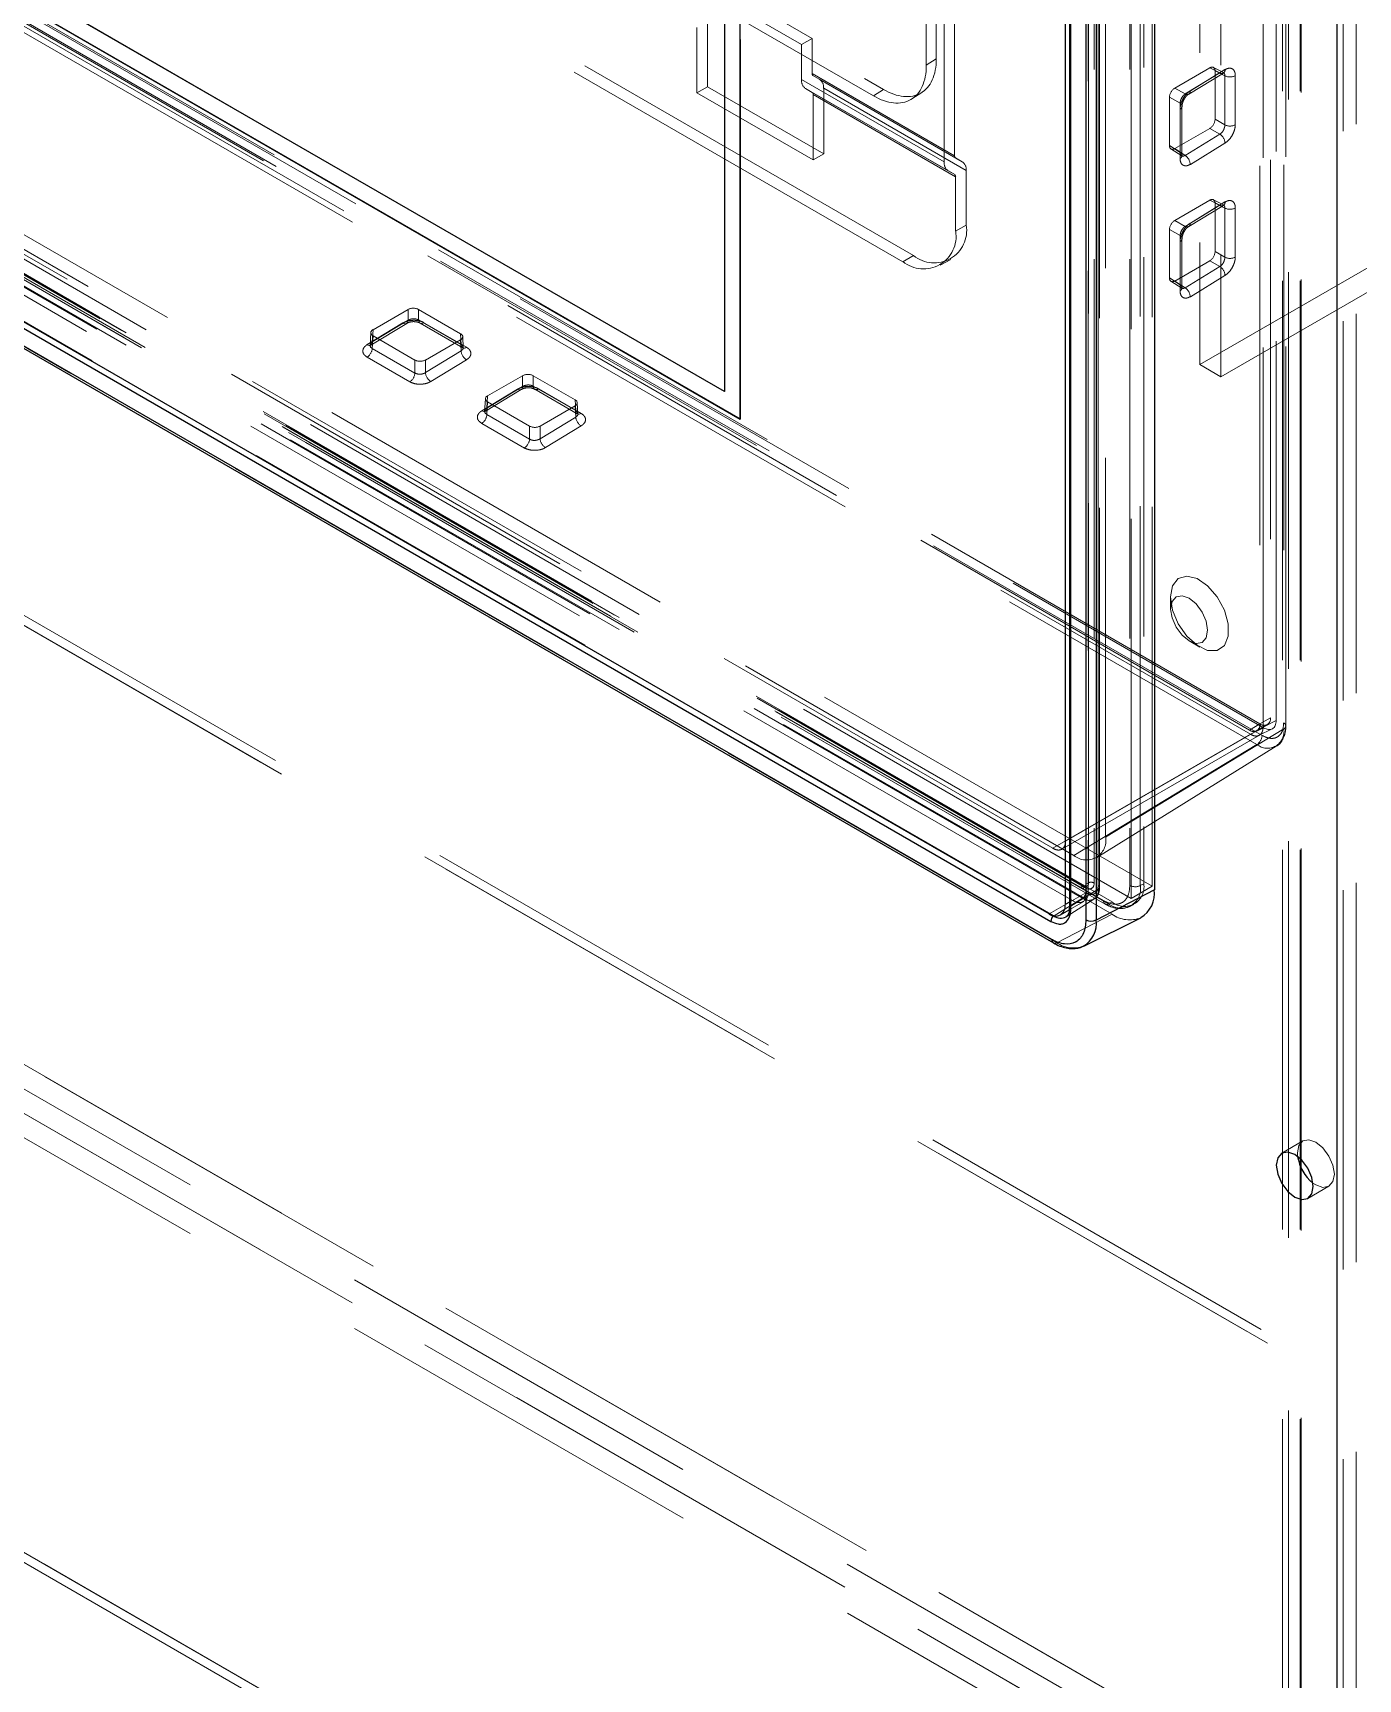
# Model space of a CAD drawing. Header units: millimetres. Extents: x 108 to 5832, y 144 to 4056.
# Drawn here: x 4212.2 to 4300.9, y 3086.9 to 3197.1 of the extents above; entities that cross this region are included whole.
import ezdxf

# ---------------------------------------------------------------- set-up
doc = ezdxf.new("R2010")
doc.units = ezdxf.units.MM
doc.header["$LTSCALE"] = 20
doc.linetypes.add('HIDDEN', pattern=[1.905, 1.27, -0.635])

msp = doc.modelspace()

# ---------------------------------------------------------------- linework, layer by layer
at = {"color": 1, "linetype": 'HIDDEN', "lineweight": 18}
for p, q in [((4295.88, 3447.22), (4295.88, 2937.7)), ((4296.29, 3447.8), (4296.29, 2938.27)), ((4297.08, 3447.22), (4297.08, 2937.7)), ((4297.14, 3447.31), (4297.14, 2937.79)), ((4296.29, 3446.65), (4296.29, 2937.13)), ((4297.14, 3447.14), (4297.14, 2937.62)), ((4300.81, 3445.02), (4300.81, 2935.5)), ((4299.96, 3444.53), (4299.96, 2935.01)), ((4294.38, 3340.62), (4294.38, 3150.86)), ((4294.59, 3150.65), (4294.59, 3340.58)), ((4295.09, 3341.03), (4295.09, 3151.27)), ((4295.47, 3151.09), (4295.47, 3341.09)), ((4295.97, 3340.69), (4295.97, 3150.92)), ((4296.11, 3150.72), (4296.11, 3340.48)), ((4295.98, 3340.28), (4295.98, 3150.52)), ((4287.17, 3140), (4287.17, 3335.97)), ((4285.75, 3139.18), (4285.75, 3335.15)), ((4282.72, 3140.12), (4282.72, 3334.3)), ((4282.91, 3140.23), (4282.91, 3334.4)), ((4283.28, 3334.38), (4283.28, 3140.2)), ((4283.55, 3140.04), (4283.55, 3334.22)), ((4283.56, 3333.98), (4283.56, 3139.8)), ((4283.64, 3139.92), (4283.64, 3334.1)), ((4285.67, 3334.38), (4285.67, 3140.05)), ((4286.37, 3140.04), (4286.37, 3334.38)), ((4286.6, 3334.5), (4286.6, 3140.16)), ((4281.37, 3332.95), (4281.37, 3143.02)), ((4281.71, 3138.65), (4281.71, 3332.83)), ((4282.89, 3333.58), (4282.89, 3139.65)), ((4284.05, 3143.27), (4284.05, 3333.03)), ((4259.6, 3171.28), (4259.6, 3325.28)), ((4290.35, 3297.39), (4290.35, 3174.91)), ((4291.76, 3296.57), (4291.76, 3174.09)), ((4268.5, 3192.91), (4102.19, 3288.92)), ((4102.93, 3289.3), (4269.17, 3193.34)), ((4293.67, 3150.45), (4079.14, 3274.3)), ((4294.38, 3150.86), (4079.84, 3274.71)), ((4079.88, 3274.57), (4294.62, 3150.6)), ((4079.06, 3274.1), (4293.74, 3150.17)), ((4079.64, 3273.33), (4294.18, 3149.48)), ((4294.52, 3150.09), (4079.98, 3273.94)), ((4258.54, 3173.11), (4083.88, 3273.94)), ((4280.52, 3142.53), (4065.84, 3266.46)), ((4067.26, 3266.95), (4287.17, 3140)), ((4064, 3265.97), (4282.36, 3139.91)), ((4064.19, 3266.08), (4282.55, 3140.02)), ((4282.65, 3140.02), (4064.29, 3266.07)), ((4282.71, 3139.88), (4064.36, 3265.93)), ((4064.36, 3265.61), (4282.71, 3139.56)), ((4065.84, 3266.14), (4285.75, 3139.18)), ((4281.93, 3142.04), (4067.4, 3265.89)), ((4281.83, 3139.04), (4063.69, 3264.97)), ((4282.51, 3139.19), (4064.15, 3265.25)), ((4283.91, 3139.03), (4065.42, 3265.16)), ((4065.52, 3264.94), (4284.02, 3138.8)), ((4065.76, 3264.95), (4284.25, 3138.82)), ((4284.48, 3138.94), (4065.98, 3265.07)), ((4284.48, 3138.12), (4065.98, 3264.26)), ((4062.23, 3264.06), (4280.55, 3138.03)), ((4280.78, 3136.21), (4062.29, 3262.35)), ((4270.48, 3181.8), (4188.67, 3229.03)), ((4271.19, 3182.21), (4189.38, 3229.44)), ((5317.36, 2519.81), (4136.49, 3201.51)), ((5316.36, 2519.71), (4135.49, 3201.41)), ((5317.77, 2518.89), (4136.91, 3200.59)), ((4263.69, 3196.34), (4255.91, 3200.83)), ((4264.4, 3196.75), (4256.62, 3201.24)), ((4272.71, 3195.38), (4272.71, 3199.3)), ((4272.04, 3199.02), (4272.04, 3194.95)), ((4273.24, 3198.42), (4273.24, 3188.48)), ((4273.94, 3188.89), (4273.94, 3198.83)), ((4256.69, 3193.11), (4256.69, 3197.49)), ((4257.4, 3197.9), (4257.4, 3193.52)), ((4263.69, 3196.34), (4264.4, 3196.75)), ((4263.69, 3193.99), (4263.69, 3196.34)), ((4264.4, 3194.4), (4264.4, 3196.75)), ((4272.04, 3194.95), (4272.71, 3195.38)), ((4273.24, 3188.48), (4263.69, 3193.99)), ((4273.94, 3188.89), (4264.4, 3194.4)), ((4264.46, 3194.26), (4274.01, 3188.75)), ((4264.91, 3194), (4264.46, 3194.26)), ((4264.91, 3194), (4274.45, 3188.49)), ((4288.68, 3193.42), (4291.02, 3194.78)), ((4289.37, 3193.03), (4291.69, 3194.44)), ((4289.61, 3193.02), (4291.94, 3194.43)), ((4289.72, 3193.25), (4292.04, 3194.66)), ((4291.02, 3194.78), (4291.69, 3194.44)), ((4291.95, 3194.46), (4291.27, 3194.81)), ((4292.03, 3194.25), (4291.38, 3194.57)), ((4291.38, 3194.57), (4291.38, 3191.34)), ((4292.03, 3194.25), (4292.03, 3190.96)), ((4292.73, 3194.26), (4292.73, 3190.97)), ((4256.69, 3193.11), (4257.4, 3193.52)), ((4256.69, 3193.11), (4264.47, 3188.62)), ((4257.4, 3193.52), (4265.18, 3189.03)), ((4263.96, 3193.39), (4273.51, 3187.88)), ((4264.41, 3193.14), (4263.96, 3193.39)), ((4273.95, 3187.63), (4264.41, 3193.14)), ((4264.47, 3193), (4274.01, 3187.49)), ((4264.47, 3193), (4264.47, 3188.62)), ((4265.18, 3193.41), (4274.72, 3187.9)), ((4265.18, 3189.03), (4265.18, 3193.41)), ((4268.5, 3192.91), (4269.17, 3193.34)), ((4271.07, 3192.7), (4271.74, 3193.13)), ((4288.33, 3192.81), (4289.03, 3192.41)), ((4288.33, 3189.58), (4288.33, 3192.81)), ((4288.68, 3193.42), (4289.37, 3193.03)), ((4289.03, 3189.11), (4289.03, 3192.41)), ((4289.03, 3188.72), (4289.03, 3192.01)), ((4289.16, 3188.92), (4289.16, 3192.21)), ((4291.02, 3190.73), (4288.68, 3189.37)), ((4290.35, 3174.91), (4319.06, 3191.48)), ((4291.02, 3190.73), (4291.69, 3190.34)), ((4291.38, 3191.34), (4292.03, 3190.96)), ((4291.76, 3174.09), (4320.47, 3190.66)), ((4288.33, 3189.58), (4289.03, 3189.11)), ((4288.42, 3189.35), (4289.15, 3188.88)), ((4288.68, 3189.37), (4289.37, 3188.92)), ((4291.69, 3190.34), (4289.37, 3188.92)), ((4292.04, 3189.74), (4289.72, 3188.32)), ((4265.18, 3189.03), (4264.47, 3188.62)), ((4274.01, 3188.75), (4274.45, 3188.49)), ((4289.13, 3188.89), (4289.16, 3188.87)), ((4289.16, 3188.88), (4289.16, 3188.91)), ((4273.51, 3187.88), (4273.95, 3187.63)), ((4274.01, 3187.49), (4274.01, 3183.85)), ((4274.72, 3184.25), (4274.72, 3187.9)), ((5290.9, 2505.01), (4110.04, 3186.71)), ((4288.68, 3184.57), (4291.02, 3185.92)), ((4289.37, 3184.17), (4291.69, 3185.58)), ((4289.61, 3184.16), (4291.94, 3185.57)), ((4289.72, 3184.39), (4292.04, 3185.8)), ((4291.02, 3185.92), (4291.69, 3185.58)), ((4291.95, 3185.6), (4291.27, 3185.95)), ((4291.38, 3185.71), (4292.03, 3185.39)), ((4291.38, 3185.71), (4291.38, 3182.48)), ((4292.03, 3185.39), (4292.03, 3182.1)), ((4292.73, 3185.4), (4292.73, 3182.11)), ((5289.49, 2502.56), (4108.62, 3184.26)), ((4274.72, 3184.25), (4274.01, 3183.85)), ((4288.33, 3183.95), (4289.03, 3183.55)), ((4288.33, 3180.72), (4288.33, 3183.95)), ((4289.37, 3184.17), (4288.68, 3184.57)), ((4289.03, 3180.25), (4289.03, 3183.55)), ((4289.03, 3179.86), (4289.03, 3183.15)), ((4289.16, 3180.06), (4289.16, 3183.35)), ((4271.19, 3182.21), (4270.48, 3181.8)), ((4272.98, 3181.56), (4273.69, 3181.96)), ((4291.02, 3181.87), (4288.68, 3180.51)), ((4291.02, 3181.87), (4291.69, 3181.48)), ((4291.38, 3182.48), (4292.03, 3182.1)), ((4288.33, 3180.72), (4289.03, 3180.25)), ((4288.42, 3180.49), (4289.15, 3180.02)), ((4288.68, 3180.51), (4289.37, 3180.06)), ((4291.69, 3181.48), (4289.37, 3180.06)), ((4292.04, 3180.88), (4289.72, 3179.46)), ((4289.13, 3180.03), (4289.16, 3180.01)), ((4289.16, 3180.02), (4289.16, 3180.05)), ((4237.35, 3178.6), (4235.01, 3177.25)), ((4237.35, 3178.6), (4237.35, 3177.88)), ((4240.86, 3176.98), (4238.06, 3178.6)), ((4238.06, 3178.6), (4238.06, 3177.9)), ((4234.61, 3176.25), (4237.01, 3177.7)), ((4234.86, 3176.22), (4237.26, 3177.67)), ((4237.35, 3177.88), (4234.96, 3176.43)), ((4235.01, 3177.25), (4234.96, 3176.43)), ((4240.9, 3176.26), (4238.06, 3177.9)), ((4238.16, 3177.69), (4241.01, 3176.04)), ((4238.42, 3177.72), (4241.27, 3176.07)), ((4234.86, 3177.06), (4234.81, 3176.19)), ((4234.85, 3176.09), (4234.96, 3176)), ((4235.01, 3176.84), (4234.96, 3176)), ((4235.01, 3176.84), (4237.81, 3175.22)), ((4238.52, 3175.22), (4240.86, 3176.58)), ((4240.86, 3176.98), (4240.9, 3176.26)), ((4240.86, 3176.58), (4240.9, 3175.83)), ((4241.05, 3176.02), (4241.01, 3176.79)), ((4237.47, 3173.76), (4234.61, 3175.41)), ((4234.96, 3176), (4237.81, 3174.35)), ((4237.81, 3175.22), (4237.81, 3174.35)), ((4238.52, 3174.38), (4240.9, 3175.83)), ((4238.52, 3174.38), (4238.52, 3175.22)), ((4241.27, 3175.24), (4238.88, 3173.78)), ((4245.02, 3174.17), (4242.68, 3172.82)), ((4245.02, 3174.17), (4245.02, 3173.45)), ((4248.53, 3172.56), (4245.73, 3174.17)), ((4245.73, 3174.17), (4245.73, 3173.47)), ((4291.76, 3174.09), (4290.35, 3174.91)), ((4242.29, 3171.82), (4244.68, 3173.27)), ((4242.54, 3171.79), (4244.93, 3173.24)), ((4245.02, 3173.45), (4242.63, 3172)), ((4242.68, 3172.82), (4242.63, 3172)), ((4248.58, 3171.83), (4245.73, 3173.47)), ((4245.83, 3173.26), (4248.68, 3171.62)), ((4246.09, 3173.29), (4248.94, 3171.65)), ((4242.53, 3172.63), (4242.48, 3171.76)), ((4242.68, 3172.41), (4242.63, 3171.57)), ((4242.68, 3172.41), (4245.48, 3170.79)), ((4246.19, 3170.79), (4248.53, 3172.15)), ((4248.58, 3171.83), (4248.53, 3172.56)), ((4248.53, 3172.15), (4248.58, 3171.4)), ((4248.72, 3171.6), (4248.68, 3172.36)), ((5317.77, 2489.49), (4136.91, 3171.2)), ((4245.14, 3169.33), (4242.29, 3170.98)), ((4242.52, 3171.66), (4242.63, 3171.57)), ((4242.63, 3171.57), (4245.48, 3169.93)), ((4245.48, 3170.79), (4245.48, 3169.93)), ((4246.19, 3169.95), (4248.58, 3171.4)), ((4246.19, 3170.79), (4246.19, 3169.95)), ((4248.94, 3170.81), (4246.55, 3169.36)), ((4259.59, 3171.28), (4259.6, 3171.28)), ((4259.59, 3171.27), (4259.6, 3171.28)), ((5316.36, 2487.05), (4135.49, 3168.75)), ((4288.4, 3159.37), (4288.4, 3158.55)), ((4289.64, 3156.41), (4290.35, 3156)), ((5289.49, 2473.17), (4108.62, 3154.87)), ((5290.9, 2472.35), (4110.04, 3154.05)), ((4109.04, 3153.95), (5289.9, 2472.25)), ((4294.38, 3150.86), (4293.67, 3150.45)), ((4294.17, 3150.4), (4294.88, 3150.81)), ((4295.09, 3151.27), (4294.38, 3150.86)), ((4295.47, 3151.09), (4294.59, 3150.65)), ((4293.74, 3150.17), (4280.52, 3142.53)), ((4281.12, 3142.47), (4294.34, 3150.11)), ((4294.59, 3150.65), (4281.37, 3143.02)), ((4295.98, 3150.52), (4284.05, 3143.27)), ((4293.74, 3150.17), (4294.62, 3150.6)), ((4294.29, 3150.08), (4295.2, 3150.53)), ((4294.18, 3149.48), (4281.93, 3142.04)), ((4283.46, 3141.91), (4295.47, 3149.37)), ((5344.64, 2472.35), (4180.75, 3144.25)), ((5344.64, 2469.08), (4180.75, 3140.99)), ((4283.56, 3139.8), (4281.71, 3138.65)), ((4282.36, 3139.91), (4282.55, 3140.02)), ((4282.55, 3140.02), (4282.55, 3140.02)), ((4282.61, 3139.89), (4282.81, 3140)), ((4282.72, 3140.12), (4282.91, 3140.23)), ((4287.17, 3140), (4285.75, 3139.18)), ((4286.6, 3140.16), (4286.37, 3140.04)), ((4281.83, 3139.04), (4280.27, 3138.14)), ((4280.6, 3138.01), (4282.51, 3139.19)), ((4281.4, 3137.94), (4283.27, 3139.13)), ((4281.61, 3138.41), (4282.58, 3138.97)), ((4282.89, 3139.65), (4281.62, 3138.92)), ((4284.25, 3138.82), (4284.48, 3138.94)), ((4285.71, 3138.65), (4285.94, 3138.77)), ((4284.48, 3138.12), (4280.78, 3136.21)), ((4297.25, 3122.94), (4295.84, 3122.12)), ((4297.59, 3119.09), (4299, 3119.91))]:
    msp.add_line(p, q, dxfattribs=at)
at = {"color": 7, "linetype": 'Continuous', "lineweight": 25}
for p, q in [((4299.54, 2928.72), (4299.54, 3448.04)), ((4287.31, 3334.09), (4287.31, 3139.76)), ((4281.33, 3332.68), (4281.33, 3138.76)), ((4281.62, 3332.71), (4281.62, 3138.54)), ((4281.71, 3138.41), (4281.71, 3332.59)), ((4282.73, 3332.08), (4282.73, 3137.74)), ((4283.42, 3332.07), (4283.42, 3137.73)), ((4259.59, 3171.27), (4259.59, 3325.27)), ((4258.53, 3324.66), (4258.53, 3173.11)), ((4258.54, 3324.66), (4258.54, 3173.11)), ((4082.81, 3273.32), (4259.59, 3171.27)), ((4082.82, 3273.33), (4259.59, 3171.28)), ((4258.53, 3173.11), (4083.87, 3273.94)), ((4062.02, 3263.7), (4280.38, 3137.64)), ((4280.27, 3138.14), (4062.13, 3264.07)), ((4280.45, 3136.43), (4061.95, 3262.56)), ((4062.06, 3262.33), (4280.55, 3136.2)), ((4258.54, 3173.11), (4258.53, 3173.11)), ((4287.31, 3139.76), (4283.42, 3137.73)), ((4281.02, 3138.07), (4281.61, 3138.41)), ((4282.58, 3135.99), (4286.4, 3137.88))]:
    msp.add_line(p, q, dxfattribs=at)
at = {"color": 8, "linetype": 'Continuous', "lineweight": 25}
for p, q in [((4281.62, 3138.92), (4281.33, 3138.76)), ((4280.55, 3138.03), (4280.58, 3138.01)), ((4280.58, 3138.01), (4280.6, 3138.01))]:
    msp.add_line(p, q, dxfattribs=at)
at = {"color": 1, "linetype": 'HIDDEN', "lineweight": 18, "flags": 128}
for points in [[(4237.01, 3177.7), (4237.07, 3177.67), (4237.14, 3177.65), (4237.2, 3177.65), (4237.25, 3177.67), (4237.29, 3177.7), (4237.32, 3177.75), (4237.34, 3177.81), (4237.35, 3177.88)], [(4238.42, 3177.72), (4238.35, 3177.68), (4238.28, 3177.67), (4238.22, 3177.67), (4238.17, 3177.68), (4238.12, 3177.72), (4238.09, 3177.77), (4238.07, 3177.83), (4238.06, 3177.9)], [(4234.61, 3176.25), (4234.68, 3176.21), (4234.75, 3176.2), (4234.81, 3176.2), (4234.86, 3176.22), (4234.9, 3176.25), (4234.93, 3176.3), (4234.95, 3176.36), (4234.96, 3176.43)], [(4241.27, 3176.07), (4241.2, 3176.04), (4241.13, 3176.02), (4241.07, 3176.02), (4241.01, 3176.04), (4240.97, 3176.07), (4240.93, 3176.12), (4240.91, 3176.19), (4240.9, 3176.26)], [(4244.68, 3173.27), (4244.75, 3173.24), (4244.81, 3173.22), (4244.87, 3173.22), (4244.92, 3173.24), (4244.96, 3173.27), (4245, 3173.32), (4245.02, 3173.38), (4245.02, 3173.45)], [(4246.09, 3173.29), (4246.02, 3173.25), (4245.96, 3173.24), (4245.9, 3173.24), (4245.84, 3173.25), (4245.8, 3173.29), (4245.76, 3173.34), (4245.74, 3173.4), (4245.73, 3173.47)], [(4242.29, 3171.82), (4242.35, 3171.79), (4242.42, 3171.77), (4242.48, 3171.77), (4242.53, 3171.79), (4242.57, 3171.82), (4242.6, 3171.87), (4242.62, 3171.93), (4242.63, 3172)], [(4248.58, 3171.83), (4248.58, 3171.76), (4248.61, 3171.69), (4248.64, 3171.65), (4248.69, 3171.61), (4248.74, 3171.59), (4248.8, 3171.59), (4248.87, 3171.61), (4248.94, 3171.65)], [(4288.4, 3159.37), (4288.53, 3158.48), (4288.91, 3157.57), (4289.48, 3156.74), (4290.17, 3156.12), (4290.88, 3155.78), (4291.52, 3155.78), (4292, 3156.11), (4292.26, 3156.73), (4292.26, 3157.56), (4292, 3158.48), (4291.52, 3159.36), (4290.88, 3160.1), (4290.17, 3160.59), (4289.48, 3160.76), (4288.91, 3160.59), (4288.53, 3160.11), (4288.4, 3159.37)], [(4288.4, 3158.55), (4288.5, 3159.05), (4288.77, 3159.36), (4289.17, 3159.43), (4289.64, 3159.27), (4290.11, 3158.89), (4290.52, 3158.35), (4290.78, 3157.73), (4290.88, 3157.13), (4290.78, 3156.63), (4290.52, 3156.32), (4290.11, 3156.25), (4289.64, 3156.41), (4289.17, 3156.79), (4288.77, 3157.34), (4288.5, 3157.95), (4288.4, 3158.55)], [(4282.71, 3139.88), (4282.71, 3139.92), (4282.7, 3139.95), (4282.69, 3139.98), (4282.67, 3140), (4282.64, 3140.02), (4282.61, 3140.03), (4282.58, 3140.03), (4282.55, 3140.02)], [(4299.36, 3120.71), (4299.27, 3121.31), (4299, 3121.93), (4298.6, 3122.47), (4298.13, 3122.85), (4297.65, 3123.02), (4297.25, 3122.94), (4296.98, 3122.63), (4296.89, 3122.14), (4296.9, 3121.91)], [(4297.93, 3120.12), (4298.13, 3120), (4298.6, 3119.83), (4299, 3119.91), (4299.27, 3120.22), (4299.36, 3120.71)]]:
    msp.add_lwpolyline(points, dxfattribs=at)
at = {"color": 7, "linetype": 'Continuous', "lineweight": 25, "flags": 128}
for points in [[(4281.62, 3138.54), (4281.62, 3138.53), (4281.63, 3138.53)], [(4297.95, 3119.89), (4297.86, 3120.5), (4297.59, 3121.11), (4297.19, 3121.66), (4296.71, 3122.04), (4296.24, 3122.2), (4295.84, 3122.12), (4295.57, 3121.82), (4295.47, 3121.32), (4295.57, 3120.72), (4295.84, 3120.1), (4296.24, 3119.56), (4296.71, 3119.18), (4297.19, 3119.02), (4297.59, 3119.09), (4297.86, 3119.4), (4297.95, 3119.89)]]:
    msp.add_lwpolyline(points, dxfattribs=at)
at = {"color": 1, "linetype": 'HIDDEN', "lineweight": 18}
for centre, radius, start, end in [((4264.34, 3193.93), 0.654, 174.3905, 234.2953), ((4264.55, 3194.38), 0.151, 174.3503, 234.3397), ((4264.52, 3193.47), 0.654, 354.3842, 54.2946), ((4291.82, 3194.63), 0.224, 235.0221, 8.4014), ((4292.37, 3194.94), 0.769, 243.774, 298.2465), ((4264.32, 3193.01), 0.151, 354.3382, 54.3213), ((4289.49, 3193.21), 0.224, 235.0262, 8.3973), ((4288.95, 3192.21), 0.215, 292.5628, 66.5703), ((4292.37, 3191.65), 0.769, 243.774, 298.2465), ((4291.29, 3189.7), 0.755, 2.9319, 57.6704), ((4273.89, 3188.42), 0.654, 174.3905, 234.2953), ((4274.09, 3188.87), 0.151, 174.3503, 234.3397), ((4274.07, 3187.96), 0.654, 354.3842, 54.2946), ((4288.95, 3188.92), 0.215, 292.5628, 66.5703), ((4288.96, 3188.28), 0.755, 2.9344, 57.6597), ((4273.86, 3187.5), 0.151, 354.3382, 54.3213), ((4291.82, 3185.77), 0.224, 235.014, 8.4095), ((4292.37, 3186.08), 0.769, 243.774, 298.2465), ((4271.86, 3183.5), 2.18, 230.7981, 9.215), ((4272.57, 3183.9), 2.18, 230.7981, 9.215), ((4289.49, 3184.35), 0.224, 235.0181, 8.4054), ((4288.95, 3183.35), 0.215, 292.5628, 66.5703), ((4292.37, 3182.79), 0.769, 243.774, 298.2465), ((4291.29, 3180.84), 0.755, 2.9232, 57.671), ((4288.95, 3180.06), 0.215, 292.5628, 66.5703), ((4288.96, 3179.42), 0.755, 2.9158, 57.6784), ((4234.18, 3176.05), 0.775, 303.6294, 356.0775), ((4241.69, 3175.9), 0.79, 185.3868, 237.5441), ((4237.04, 3174.41), 0.775, 303.6294, 356.0775), ((4239.3, 3174.45), 0.791, 185.4007, 237.5218), ((4241.86, 3171.63), 0.775, 303.6294, 356.0775), ((4249.36, 3171.48), 0.79, 185.3868, 237.5441), ((4244.71, 3169.98), 0.775, 303.6294, 356.0775), ((4246.98, 3170.02), 0.791, 185.403, 237.5233), ((4293.95, 3150.79), 0.437, 230.7912, 9.2136), ((4294.65, 3151.2), 0.437, 230.7912, 9.2136), ((4295.89, 3150.72), 0.217, 293.0283, 69.5731), ((4294.88, 3150.34), 1.11, 230.8007, 9.2124), ((4293.75, 3150.12), 0.772, 303.5539, 357.3134), ((4282.76, 3143.06), 1.31, 230.7995, 9.2132), ((4282.92, 3139.7), 0.652, 230.7948, 9.212), ((4282.93, 3140.15), 0.349, 230.8036, 9.2072), ((4283.06, 3139.79), 0.47, 62.9312, 109.2046), ((4283.51, 3139.92), 0.13, 293.7982, 69.6639), ((4285.08, 3139.83), 1.31, 230.8001, 9.2107), ((4285.31, 3139.95), 1.31, 230.7986, 9.2141), ((4286.03, 3140.73), 0.772, 242.7022, 296.1397), ((4280.9, 3138.58), 0.812, 308.7111, 5.3479), ((4281.77, 3138.52), 0.146, 116.4195, 174.9581), ((4282.24, 3139.55), 0.655, 230.8016, 9.2131), ((4282.25, 3139.58), 0.463, 303.8482, 357.306), ((4284.13, 3138.99), 0.216, 170.3253, 306.1905), ((4285.66, 3139.79), 2.05, 234.6532, 291.2197), ((4280.65, 3136.42), 0.24, 244.731, 302.4611), ((4281.89, 3137.77), 1.91, 234.6715, 291.1022)]:
    msp.add_arc(centre, radius, start, end, dxfattribs=at)
at = {"color": 7, "linetype": 'Continuous', "lineweight": 25}
for centre, radius, start, end in [((4285.43, 3139.51), 1.89, 300.8746, 7.5625), ((4280.69, 3138.65), 0.655, 230.8016, 9.2131), ((4280.84, 3137.62), 0.463, 123.8542, 177.3001), ((4283.08, 3138.43), 0.774, 242.7338, 295.5303), ((4299.66, 3122.31), 2.79, 188.3068, 231.6878)]:
    msp.add_arc(centre, radius, start, end, dxfattribs=at)
at = {"color": 8, "linetype": 'Continuous', "lineweight": 25}
for centre, radius, start, end in [((4281.04, 3138.63), 0.771, 233.4518, 298.032), ((4281.78, 3138.55), 0.155, 190.048, 245.1243), ((4281.67, 3137.5), 1.76, 300.7539, 7.5779), ((4280.7, 3136.4), 0.249, 173.9711, 234.671)]:
    msp.add_arc(centre, radius, start, end, dxfattribs=at)
at = {"color": 1, "linetype": 'HIDDEN', "lineweight": 18}
for centre, major_axis, ratio, start_param, end_param in [((4268.5, 3196.99), (-2.51, 4.33), 0.577381, 2.354904, 3.925701), ((4269.17, 3197.42), (-2.51, 4.33), 0.577381, 2.354904, 3.925701), ((4291.02, 3194.37), (0.25, 0.434), 0.576679, 5.498315, 7.067893), ((4288.68, 3193.02), (0.25, 0.433), 0.578085, 0.785926, 2.355504), ((4291.02, 3191.13), (0.25, 0.433), 0.578085, 3.927518, 5.497097), ((4288.68, 3189.78), (0.25, 0.434), 0.576679, 2.356722, 3.926301), ((4291.02, 3185.51), (0.25, 0.434), 0.576679, 5.498315, 7.067893), ((4288.68, 3184.16), (0.25, 0.433), 0.578085, 0.785926, 2.355504), ((4291.02, 3182.27), (0.25, 0.433), 0.578085, 3.927518, 5.497097), ((4288.68, 3180.92), (0.25, 0.434), 0.576679, 2.356722, 3.926301), ((4237.7, 3178.4), (0.5, 0), 0.577991, 0.786007, 2.355586), ((4235.36, 3177.05), (0.501, 0), 0.576585, 2.356803, 3.926382), ((4240.51, 3176.78), (0.501, 0), 0.576585, 5.498396, 7.067974), ((4238.16, 3175.43), (0.5, 0), 0.577991, 3.9276, 5.497178), ((4245.38, 3173.97), (0.5, 0), 0.577991, 0.786007, 2.355586), ((4243.03, 3172.62), (0.501, 0), 0.576585, 2.356803, 3.926382), ((4248.18, 3172.35), (0.501, 0), 0.576585, 5.498396, 7.067974), ((4245.84, 3171), (0.5, 0), 0.577991, 3.9276, 5.497178), ((4294.62, 3151.58), (-0.6, 1.04), 0.576679, 2.356885, 3.926463)]:
    msp.add_ellipse(centre, major_axis=major_axis, ratio=ratio, start_param=start_param, end_param=end_param, dxfattribs=at)
for points, knots in [([(4291.93, 3194.48), (4291.94, 3194.47), (4291.97, 3194.45), (4292, 3194.4), (4292.03, 3194.33), (4292.03, 3194.28), (4292.03, 3194.25)], [0, 0, 0, 0, 0.208447, 0.462262, 0.726101, 1, 1, 1, 1]), ([(4292.04, 3194.66), (4292.12, 3194.7), (4292.29, 3194.78), (4292.48, 3194.75), (4292.6, 3194.67), (4292.67, 3194.57), (4292.72, 3194.43), (4292.73, 3194.32), (4292.73, 3194.26)], [0, 0, 0, 0, 0.225305, 0.466639, 0.595731, 0.72523, 0.862446, 1, 1, 1, 1]), ([(4289.03, 3192.01), (4289.04, 3192.12), (4289.06, 3192.34), (4289.21, 3192.7), (4289.4, 3192.97), (4289.57, 3193.15), (4289.67, 3193.21), (4289.72, 3193.25)], [0, 0, 0, 0, 0.237844, 0.483635, 0.737232, 0.868406, 1, 1, 1, 1]), ([(4289.03, 3192.41), (4289.04, 3192.46), (4289.05, 3192.58), (4289.13, 3192.76), (4289.22, 3192.89), (4289.3, 3192.98), (4289.34, 3193.01), (4289.37, 3193.03)], [0, 0, 0, 0, 0.251551, 0.498689, 0.735599, 0.86448, 1, 1, 1, 1]), ([(4289.16, 3192.21), (4289.17, 3192.24), (4289.17, 3192.32), (4289.2, 3192.43), (4289.24, 3192.55), (4289.3, 3192.67), (4289.37, 3192.78), (4289.44, 3192.88), (4289.53, 3192.96), (4289.58, 3193), (4289.61, 3193.02)], [0, 0, 0, 0, 0.124879, 0.25019, 0.375587, 0.501042, 0.626363, 0.751345, 0.875906, 1, 1, 1, 1]), ([(4292.03, 3190.96), (4292.03, 3190.93), (4292.03, 3190.87), (4292, 3190.77), (4291.97, 3190.67), (4291.91, 3190.55), (4291.82, 3190.43), (4291.73, 3190.37), (4291.69, 3190.34)], [0, 0, 0, 0, 0.143371, 0.281476, 0.414464, 0.542174, 0.781209, 1, 1, 1, 1]), ([(4292.73, 3190.97), (4292.73, 3190.91), (4292.72, 3190.79), (4292.67, 3190.6), (4292.6, 3190.41), (4292.48, 3190.18), (4292.29, 3189.92), (4292.12, 3189.8), (4292.04, 3189.74)], [0, 0, 0, 0, 0.138015, 0.276083, 0.405457, 0.535134, 0.775967, 1, 1, 1, 1]), ([(4289.37, 3188.92), (4289.34, 3188.91), (4289.3, 3188.88), (4289.22, 3188.86), (4289.13, 3188.87), (4289.05, 3188.96), (4289.04, 3189.06), (4289.03, 3189.11)], [0, 0, 0, 0, 0.135473, 0.264336, 0.501198, 0.748466, 1, 1, 1, 1]), ([(4289.72, 3188.32), (4289.67, 3188.3), (4289.57, 3188.24), (4289.4, 3188.21), (4289.21, 3188.25), (4289.06, 3188.43), (4289.04, 3188.62), (4289.03, 3188.72)], [0, 0, 0, 0, 0.131722, 0.263368, 0.51725, 0.762481, 1, 1, 1, 1]), ([(4291.93, 3185.62), (4291.94, 3185.61), (4291.97, 3185.59), (4292, 3185.54), (4292.03, 3185.48), (4292.03, 3185.42), (4292.03, 3185.39)], [0, 0, 0, 0, 0.2083953, 0.4623957, 0.7261694, 1, 1, 1, 1]), ([(4292.04, 3185.8), (4292.12, 3185.84), (4292.29, 3185.92), (4292.48, 3185.89), (4292.6, 3185.81), (4292.67, 3185.71), (4292.72, 3185.57), (4292.73, 3185.46), (4292.73, 3185.4)], [0, 0, 0, 0, 0.224516, 0.46546, 0.594735, 0.72434, 0.861993, 1, 1, 1, 1]), ([(4289.03, 3183.15), (4289.04, 3183.26), (4289.06, 3183.48), (4289.21, 3183.84), (4289.4, 3184.11), (4289.57, 3184.29), (4289.67, 3184.35), (4289.72, 3184.39)], [0, 0, 0, 0, 0.237767, 0.483, 0.736829, 0.868218, 1, 1, 1, 1]), ([(4289.03, 3183.55), (4289.04, 3183.6), (4289.05, 3183.72), (4289.13, 3183.9), (4289.22, 3184.03), (4289.3, 3184.12), (4289.34, 3184.15), (4289.37, 3184.17)], [0, 0, 0, 0, 0.251414, 0.49869, 0.73558, 0.864458, 1, 1, 1, 1]), ([(4289.16, 3183.35), (4289.17, 3183.38), (4289.17, 3183.46), (4289.2, 3183.57), (4289.24, 3183.69), (4289.3, 3183.81), (4289.37, 3183.92), (4289.44, 3184.02), (4289.53, 3184.1), (4289.59, 3184.14), (4289.61, 3184.16)], [0, 0, 0, 0, 0.124978, 0.250183, 0.375564, 0.501013, 0.626293, 0.751351, 0.875979, 1, 1, 1, 1]), ([(4292.03, 3182.1), (4292.03, 3182.07), (4292.03, 3182.01), (4292, 3181.91), (4291.97, 3181.81), (4291.91, 3181.69), (4291.82, 3181.57), (4291.73, 3181.51), (4291.69, 3181.48)], [0, 0, 0, 0, 0.14323, 0.281345, 0.414342, 0.542173, 0.781257, 1, 1, 1, 1]), ([(4292.73, 3182.11), (4292.73, 3182.05), (4292.72, 3181.93), (4292.67, 3181.74), (4292.6, 3181.55), (4292.48, 3181.32), (4292.29, 3181.06), (4292.12, 3180.94), (4292.04, 3180.88)], [0, 0, 0, 0, 0.13771, 0.2754311, 0.4047117, 0.5342399, 0.775358, 1, 1, 1, 1]), ([(4289.37, 3180.06), (4289.34, 3180.05), (4289.3, 3180.02), (4289.22, 3180), (4289.13, 3180.01), (4289.05, 3180.1), (4289.04, 3180.2), (4289.03, 3180.25)], [0, 0, 0, 0, 0.135502, 0.264341, 0.501141, 0.748434, 1, 1, 1, 1]), ([(4289.72, 3179.46), (4289.67, 3179.44), (4289.57, 3179.39), (4289.4, 3179.35), (4289.21, 3179.39), (4289.06, 3179.57), (4289.04, 3179.76), (4289.03, 3179.86)], [0, 0, 0, 0, 0.131565, 0.263073, 0.5167, 0.762475, 1, 1, 1, 1]), ([(4237.01, 3177.7), (4237.1, 3177.74), (4237.29, 3177.84), (4237.6, 3177.88), (4237.86, 3177.88), (4238.06, 3177.85), (4238.26, 3177.8), (4238.37, 3177.75), (4238.42, 3177.72)], [0, 0, 0, 0, 0.224034, 0.464866, 0.594545, 0.723953, 0.861984, 1, 1, 1, 1]), ([(4237.25, 3177.67), (4237.28, 3177.69), (4237.35, 3177.72), (4237.5, 3177.77), (4237.71, 3177.8), (4237.97, 3177.77), (4238.1, 3177.72), (4238.16, 3177.69)], [0, 0, 0, 0, 0.125763, 0.251578, 0.501855, 0.75156, 1, 1, 1, 1]), ([(4238.06, 3177.9), (4238.03, 3177.92), (4237.97, 3177.94), (4237.88, 3177.97), (4237.77, 3177.98), (4237.64, 3177.98), (4237.49, 3177.95), (4237.4, 3177.9), (4237.35, 3177.88)], [0, 0, 0, 0, 0.143296, 0.281476, 0.4144, 0.542225, 0.781219, 1, 1, 1, 1]), ([(4234.61, 3175.41), (4234.54, 3175.47), (4234.38, 3175.58), (4234.3, 3175.81), (4234.36, 3176.01), (4234.48, 3176.15), (4234.57, 3176.22), (4234.61, 3176.25)], [0, 0, 0, 0, 0.2374565, 0.4827007, 0.7366182, 0.8682708, 1, 1, 1, 1]), ([(4234.96, 3176.43), (4234.94, 3176.41), (4234.89, 3176.38), (4234.83, 3176.3), (4234.8, 3176.2), (4234.83, 3176.13), (4234.85, 3176.09)], [0, 0, 0, 0, 0.181043, 0.35324, 0.66968, 1, 1, 1, 1]), ([(4240.9, 3175.83), (4240.94, 3175.86), (4241.02, 3175.91), (4241.05, 3176.01), (4241.05, 3176.09), (4241.02, 3176.15), (4240.98, 3176.21), (4240.93, 3176.24), (4240.9, 3176.26)], [0, 0, 0, 0, 0.2187444, 0.4577729, 0.5855981, 0.7185224, 0.8567036, 1, 1, 1, 1]), ([(4241.27, 3176.07), (4241.31, 3176.04), (4241.41, 3175.98), (4241.5, 3175.87), (4241.55, 3175.75), (4241.57, 3175.6), (4241.5, 3175.41), (4241.34, 3175.29), (4241.27, 3175.24)], [0, 0, 0, 0, 0.1375539, 0.2747703, 0.4042683, 0.5333601, 0.774695, 1, 1, 1, 1]), ([(4237.81, 3174.35), (4237.86, 3174.33), (4237.97, 3174.28), (4238.16, 3174.26), (4238.32, 3174.29), (4238.44, 3174.33), (4238.49, 3174.36), (4238.52, 3174.38)], [0, 0, 0, 0, 0.251542, 0.4987336, 0.7356321, 0.8644689, 1, 1, 1, 1]), ([(4238.88, 3173.78), (4238.83, 3173.76), (4238.73, 3173.7), (4238.54, 3173.64), (4238.35, 3173.61), (4238.09, 3173.59), (4237.76, 3173.63), (4237.56, 3173.72), (4237.47, 3173.76)], [0, 0, 0, 0, 0.131688, 0.262982, 0.390563, 0.517729, 0.763048, 1, 1, 1, 1]), ([(4244.68, 3173.27), (4244.77, 3173.31), (4244.96, 3173.41), (4245.27, 3173.45), (4245.53, 3173.45), (4245.74, 3173.42), (4245.93, 3173.37), (4246.04, 3173.32), (4246.09, 3173.29)], [0, 0, 0, 0, 0.223157, 0.463735, 0.593569, 0.723121, 0.861571, 1, 1, 1, 1]), ([(4244.92, 3173.24), (4244.96, 3173.26), (4245.02, 3173.29), (4245.17, 3173.34), (4245.38, 3173.37), (4245.64, 3173.35), (4245.77, 3173.29), (4245.84, 3173.26)], [0, 0, 0, 0, 0.125763, 0.251578, 0.501855, 0.75156, 1, 1, 1, 1]), ([(4245.73, 3173.47), (4245.7, 3173.49), (4245.65, 3173.51), (4245.55, 3173.54), (4245.45, 3173.55), (4245.32, 3173.55), (4245.16, 3173.52), (4245.07, 3173.47), (4245.02, 3173.45)], [0, 0, 0, 0, 0.143371, 0.281479, 0.414402, 0.542226, 0.78122, 1, 1, 1, 1]), ([(4242.29, 3170.98), (4242.21, 3171.04), (4242.05, 3171.15), (4241.98, 3171.34), (4242, 3171.5), (4242.06, 3171.61), (4242.15, 3171.72), (4242.24, 3171.79), (4242.29, 3171.82)], [0, 0, 0, 0, 0.237011, 0.481888, 0.609477, 0.736835, 0.868392, 1, 1, 1, 1]), ([(4242.63, 3172), (4242.61, 3171.98), (4242.56, 3171.95), (4242.5, 3171.87), (4242.47, 3171.77), (4242.5, 3171.7), (4242.52, 3171.66)], [0, 0, 0, 0, 0.181029, 0.353254, 0.669686, 1, 1, 1, 1]), ([(4248.58, 3171.4), (4248.61, 3171.43), (4248.69, 3171.48), (4248.73, 3171.58), (4248.72, 3171.66), (4248.7, 3171.72), (4248.65, 3171.78), (4248.6, 3171.81), (4248.58, 3171.83)], [0, 0, 0, 0, 0.21875, 0.457823, 0.585595, 0.718588, 0.8567, 1, 1, 1, 1]), ([(4248.94, 3171.65), (4248.99, 3171.61), (4249.08, 3171.55), (4249.17, 3171.44), (4249.23, 3171.32), (4249.24, 3171.17), (4249.17, 3170.98), (4249.01, 3170.86), (4248.94, 3170.81)], [0, 0, 0, 0, 0.137516, 0.274769, 0.404267, 0.533359, 0.774695, 1, 1, 1, 1]), ([(4245.48, 3169.93), (4245.53, 3169.9), (4245.64, 3169.85), (4245.83, 3169.83), (4245.99, 3169.86), (4246.11, 3169.9), (4246.16, 3169.93), (4246.19, 3169.95)], [0, 0, 0, 0, 0.251549, 0.498747, 0.73561, 0.864473, 1, 1, 1, 1]), ([(4246.55, 3169.36), (4246.5, 3169.33), (4246.4, 3169.27), (4246.16, 3169.2), (4245.83, 3169.16), (4245.44, 3169.2), (4245.24, 3169.29), (4245.14, 3169.33)], [0, 0, 0, 0, 0.131597, 0.262773, 0.516329, 0.762154, 1, 1, 1, 1]), ([(4295.97, 3150.92), (4295.95, 3150.72), (4295.92, 3150.42), (4295.74, 3150.13), (4295.55, 3149.97), (4295.32, 3149.89), (4294.98, 3149.88), (4294.7, 3150), (4294.52, 3150.09)], [0, 0, 0, 0, 0.239442, 0.369346, 0.500001, 0.629858, 0.760555, 1, 1, 1, 1]), ([(4293.74, 3150.17), (4293.8, 3150.14), (4293.91, 3150.08), (4294.13, 3150.03), (4294.36, 3150.08), (4294.51, 3150.26), (4294.58, 3150.46), (4294.59, 3150.59), (4294.59, 3150.65)], [0, 0, 0, 0, 0.1304626, 0.257449, 0.499996, 0.7425872, 0.8696038, 1, 1, 1, 1]), ([(4295.45, 3149.36), (4295.45, 3149.36), (4295.65, 3149.42), (4295.9, 3149.77), (4296.09, 3150.25), (4296.11, 3150.59), (4296.11, 3150.72)], [0, 0, 0, 0, 0.010922, 0.397878, 0.777101, 1, 1, 1, 1]), ([(4281.37, 3143.02), (4281.36, 3142.92), (4281.34, 3142.71), (4281.19, 3142.5), (4280.98, 3142.4), (4280.74, 3142.42), (4280.58, 3142.5), (4280.52, 3142.53)], [0, 0, 0, 0, 0.214746, 0.429529, 0.644166, 0.858715, 1, 1, 1, 1]), ([(4282.36, 3139.91), (4282.4, 3139.89), (4282.48, 3139.85), (4282.59, 3139.87), (4282.67, 3139.93), (4282.71, 3140.02), (4282.72, 3140.09), (4282.72, 3140.12)], [0, 0, 0, 0, 0.220594, 0.439451, 0.652745, 0.872012, 1, 1, 1, 1]), ([(4282.55, 3140.02), (4282.59, 3140), (4282.68, 3139.97), (4282.78, 3139.98), (4282.86, 3140.04), (4282.9, 3140.13), (4282.91, 3140.2), (4282.91, 3140.23)], [0, 0, 0, 0, 0.219181, 0.43712, 0.649932, 0.868658, 1, 1, 1, 1]), ([(4282.75, 3139.98), (4282.75, 3139.98), (4282.75, 3139.98), (4282.7, 3139.99), (4282.66, 3140.01), (4282.65, 3140.02)], [0, 0, 0, 0, 0.408834, 0.850616, 1, 1, 1, 1]), ([(4282.71, 3139.56), (4282.82, 3139.51), (4282.98, 3139.44), (4283.18, 3139.44), (4283.31, 3139.49), (4283.42, 3139.58), (4283.53, 3139.75), (4283.54, 3139.93), (4283.55, 3140.04)], [0, 0, 0, 0, 0.239453, 0.369062, 0.500026, 0.629571, 0.760566, 1, 1, 1, 1]), ([(4283.26, 3139.14), (4283.28, 3139.15), (4283.4, 3139.19), (4283.55, 3139.42), (4283.64, 3139.69), (4283.64, 3139.87), (4283.64, 3139.92)], [0, 0, 0, 0, 0.060188, 0.446065, 0.83959, 1, 1, 1, 1]), ([(4285.67, 3140.05), (4285.65, 3139.8), (4285.61, 3139.43), (4285.39, 3139.08), (4285.17, 3138.89), (4284.89, 3138.79), (4284.48, 3138.77), (4284.13, 3138.93), (4283.91, 3139.03)], [0, 0, 0, 0, 0.2394381, 0.3694598, 0.5000004, 0.6299919, 0.7605619, 1, 1, 1, 1]), ([(4284.02, 3138.8), (4284.15, 3138.73), (4284.51, 3138.55), (4285.1, 3138.44), (4285.51, 3138.58), (4285.7, 3138.65)], [0, 0, 0, 0, 0.236621, 0.630904, 1, 1, 1, 1])]:
    msp.add_open_spline(points, degree=3, knots=knots, dxfattribs=at)
at = {"color": 7, "linetype": 'Continuous', "lineweight": 25}
for points, knots in [([(4280.38, 3137.64), (4280.55, 3137.57), (4280.81, 3137.45), (4281.12, 3137.46), (4281.26, 3137.51), (4281.32, 3137.55), (4281.33, 3137.56), (4281.46, 3137.64), (4281.6, 3137.81), (4281.67, 3138.06), (4281.7, 3138.19), (4281.71, 3138.28), (4281.71, 3138.37), (4281.71, 3138.41)], [0, 0, 0, 0, 0.239384, 0.369569, 0.499905, 0.500519, 0.505141, 0.51781, 0.759379, 0.879581, 0.885575, 0.939493, 1, 1, 1, 1]), ([(4282.73, 3137.74), (4282.7, 3137.43), (4282.65, 3136.95), (4282.37, 3136.5), (4282.17, 3136.33), (4282.05, 3136.26), (4281.82, 3136.14), (4281.43, 3136.08), (4281.01, 3136.18), (4280.8, 3136.25), (4280.66, 3136.31), (4280.52, 3136.39), (4280.45, 3136.43)], [0, 0, 0, 0, 0.239404, 0.369591, 0.499902, 0.501737, 0.518111, 0.759383, 0.879594, 0.885633, 0.939527, 1, 1, 1, 1]), ([(4281.62, 3138.54), (4281.62, 3138.45), (4281.61, 3138.23), (4281.52, 3138.03), (4281.43, 3137.98), (4281.39, 3137.96)], [0, 0, 0, 0, 0.2832133, 0.7307319, 1, 1, 1, 1]), ([(4280.55, 3136.2), (4280.7, 3136.12), (4281.12, 3135.9), (4281.78, 3135.79), (4282.35, 3135.83), (4282.55, 3135.99), (4282.57, 3136)], [0, 0, 0, 0, 0.2125905, 0.6177616, 0.9596814, 1, 1, 1, 1])]:
    msp.add_open_spline(points, degree=3, knots=knots, dxfattribs=at)

doc.saveas('drawing.dxf')
